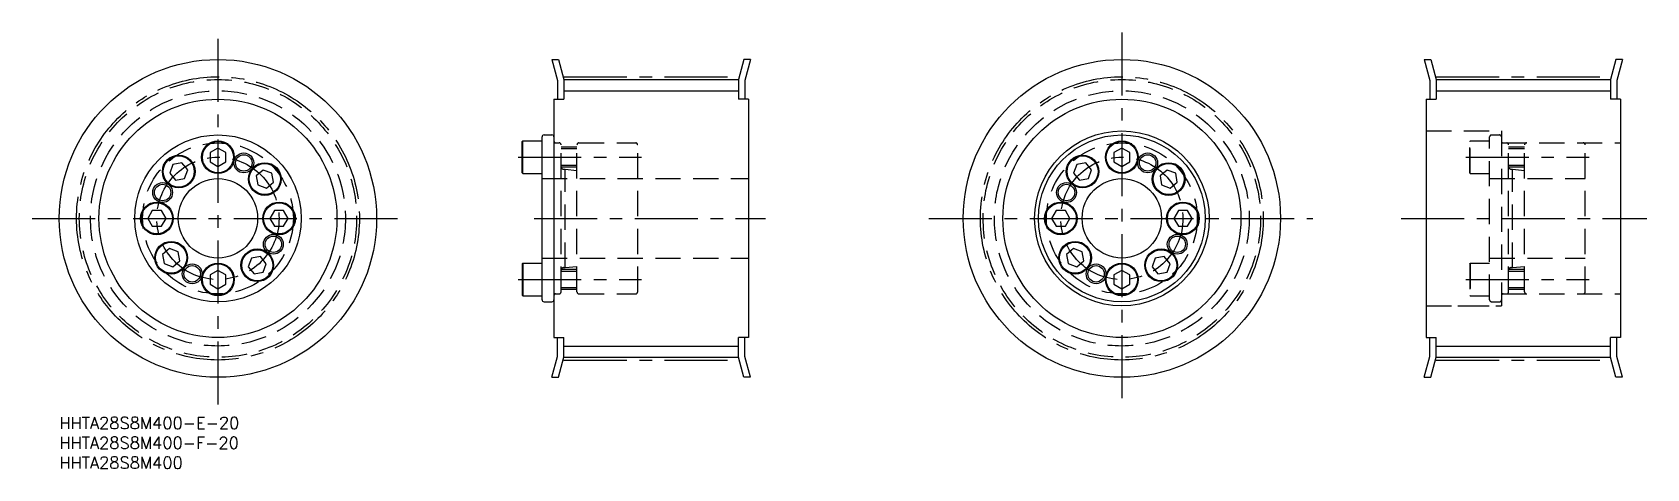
# Model space of a CAD drawing. Extents: x -7 to 400, y -13 to 97.
import ezdxf

# ---------------------------------------------------------------- set-up
doc = ezdxf.new("R2010")
doc.units = 0
doc.header["$LTSCALE"] = 0.5
doc.linetypes.add('CENTER', pattern=[50.8, 31.75, -6.35, 6.35, -6.35])
doc.linetypes.add('DASHED', pattern=[19.05, 12.7, -6.35])
for name, color, linetype in [('MSM_CENTER', 1, 'CENTER'), ('MSM_CONTINUOUS', 7, 'CONTINUOUS'), ('MSM_DASHED', 4, 'DASHED'), ('MSM_NARROW', 5, 'CONTINUOUS'), ('MSM_PART_NUMBER', 7, 'CONTINUOUS')]:
    doc.layers.add(name, color=color, linetype=linetype)
doc.styles.get("Standard").update_dxf_attribs({"font": 'txt.shx', "height": 3, "bigfont": 'bigfont.shx'})

# ---------------------------------------------------------------- blocks, each defined once
blk = doc.blocks.new('*U2')
at = {"layer": 'MSM_PART_NUMBER'}
blk.add_text('HHTA28S8M400-E-20', height=3, dxfattribs=at).set_placement((0, -3))
blk = doc.blocks.new('*U3')
at = {"layer": 'MSM_PART_NUMBER'}
blk.add_text('HHTA28S8M400-F-20', height=3, dxfattribs=at).set_placement((0, -8))
blk = doc.blocks.new('*U4')
at = {"layer": 'MSM_PART_NUMBER'}
blk.add_text('HHTA28S8M400', height=3, dxfattribs=at).set_placement((0, -13))

msp = doc.modelspace()

# ---------------------------------------------------------------- linework, layer by layer
at = {"layer": 'MSM_CENTER'}
for p, q in [((40, 95.22), (40, 1.7)), ((267.86, 96.83), (267.86, 2.56)), ((127.2, 85.65), (171.2, 85.65)), ((347.07, 85.65), (391.07, 85.65)), ((115.7, 65.4), (146.8, 65.4)), ((354.57, 65.4), (385.67, 65.4)), ((-6.81, 50), (88, 50)), ((119.7, 50), (178.05, 50)), ((219.24, 50), (316.02, 50)), ((338.26, 50), (400.17, 50)), ((115.7, 34.6), (146.8, 34.6)), ((354.57, 34.6), (385.67, 34.6)), ((127.2, 14.35), (171.2, 14.35)), ((347.07, 14.35), (391.07, 14.35))]:
    msp.add_line(p, q, dxfattribs=at)
for centre, radius in [((40, 50), 35.65), ((267.86, 50), 35.65), ((40, 50), 15.4), ((267.86, 50), 15.4)]:
    msp.add_circle(centre, radius, dxfattribs=at)
at = {"layer": 'MSM_CONTINUOUS'}
for p, q in [((124.2, 90), (125.6, 84.75)), ((124.2, 90), (125.85, 90)), ((125.85, 90), (127.2, 84.96)), ((172.55, 90), (171.2, 84.96)), ((174.21, 90), (172.55, 90)), ((174.21, 90), (172.8, 84.75)), ((344.06, 90), (345.47, 84.75)), ((344.06, 90), (345.72, 90)), ((345.72, 90), (347.07, 84.96)), ((392.42, 90), (391.07, 84.96)), ((394.07, 90), (392.42, 90)), ((394.07, 90), (392.67, 84.75)), ((125.6, 84.75), (125.6, 80)), ((127.2, 84.96), (171.2, 84.96)), ((127.2, 84.96), (127.2, 80)), ((171.2, 84.96), (171.2, 80)), ((172.8, 84.75), (172.8, 80)), ((345.47, 84.75), (345.47, 80)), ((347.07, 84.96), (391.07, 84.96)), ((347.07, 84.96), (347.07, 80)), ((391.07, 84.96), (391.07, 80)), ((392.67, 84.75), (392.67, 80)), ((124.7, 80), (124.7, 20)), ((124.7, 80), (127.2, 80)), ((173.7, 80), (171.2, 80)), ((173.7, 80), (173.7, 20)), ((344.57, 80), (344.57, 20)), ((344.57, 80), (347.07, 80)), ((393.57, 80), (391.07, 80)), ((393.57, 80), (393.57, 20)), ((116.7, 69.32), (116.82, 69.52)), ((116.7, 61.48), (116.7, 69.32)), ((116.82, 69.52), (121.7, 69.52)), ((116.82, 61.27), (116.82, 69.52)), ((121.7, 29.5), (121.7, 70.5)), ((122.2, 71), (124.2, 71)), ((40, 67.71), (38, 66.55)), ((38, 66.55), (38, 64.25)), ((42, 66.55), (40, 67.71)), ((41, 67.13), (41, 67.13)), ((41.5, 66.84), (41.5, 66.84)), ((42, 64.25), (42, 66.55)), ((267.86, 67.71), (265.86, 66.55)), ((265.86, 66.55), (265.86, 64.25)), ((269.86, 66.55), (267.86, 67.71)), ((268.86, 67.13), (268.86, 67.13)), ((269.36, 66.84), (269.36, 66.84)), ((269.86, 64.25), (269.86, 66.55)), ((28.62, 63.57), (27.83, 61.4)), ((27.83, 61.4), (29.31, 59.63)), ((30.89, 63.97), (28.62, 63.57)), ((32.38, 62.2), (30.89, 63.97)), ((31.59, 60.03), (32.38, 62.2)), ((38, 64.25), (40, 63.09)), ((40, 63.09), (42, 64.25)), ((51.4, 62.17), (49.63, 60.69)), ((53.57, 61.38), (51.4, 62.17)), ((53.97, 59.11), (53.57, 61.38)), ((116.7, 61.48), (116.82, 61.27)), ((116.82, 61.27), (121.7, 61.27)), ((256.48, 63.57), (255.69, 61.4)), ((255.69, 61.4), (257.17, 59.63)), ((258.75, 63.97), (256.48, 63.57)), ((260.24, 62.2), (258.75, 63.97)), ((259.45, 60.03), (260.24, 62.2)), ((265.86, 64.25), (267.86, 63.09)), ((267.86, 63.09), (269.86, 64.25)), ((279.26, 62.17), (277.49, 60.69)), ((281.43, 61.38), (279.26, 62.17)), ((281.83, 59.11), (281.43, 61.38)), ((29.31, 59.63), (31.59, 60.03)), ((49.63, 60.69), (50.03, 58.41)), ((50.03, 58.41), (52.2, 57.62)), ((52.2, 57.62), (53.97, 59.11)), ((257.17, 59.63), (259.45, 60.03)), ((277.49, 60.69), (277.89, 58.41)), ((277.89, 58.41), (280.06, 57.62)), ((280.06, 57.62), (281.83, 59.11)), ((23.45, 52), (22.29, 50)), ((22.29, 50), (23.45, 48)), ((25.75, 52), (23.45, 52)), ((26.91, 50), (25.75, 52)), ((25.75, 48), (26.91, 50)), ((54.25, 52), (53.09, 50)), ((53.09, 50), (54.25, 48)), ((56.55, 52), (54.25, 52)), ((57.71, 50), (56.55, 52)), ((56.55, 48), (57.71, 50)), ((146.7, 50), (146.7, 50)), ((251.31, 52), (250.15, 50)), ((250.15, 50), (251.31, 48)), ((253.62, 52), (251.31, 52)), ((254.77, 50), (253.62, 52)), ((253.62, 48), (254.77, 50)), ((282.11, 52), (280.95, 50)), ((280.95, 50), (282.11, 48)), ((284.42, 52), (282.11, 52)), ((285.57, 50), (284.42, 52)), ((284.42, 48), (285.57, 50)), ((385.57, 50), (385.57, 50)), ((23.45, 48), (25.75, 48)), ((54.25, 48), (56.55, 48)), ((251.31, 48), (253.62, 48)), ((282.11, 48), (284.42, 48)), ((27.8, 42.38), (26.03, 40.89)), ((26.03, 40.89), (26.43, 38.62)), ((29.97, 41.59), (27.8, 42.38)), ((30.37, 39.31), (29.97, 41.59)), ((255.67, 42.38), (253.9, 40.89)), ((253.9, 40.89), (254.3, 38.62)), ((257.84, 41.59), (255.67, 42.38)), ((258.24, 39.31), (257.84, 41.59)), ((26.43, 38.62), (28.6, 37.83)), ((28.6, 37.83), (30.37, 39.31)), ((40, 36.91), (38, 35.75)), ((42, 35.75), (40, 36.91)), ((48.41, 39.97), (47.62, 37.8)), ((47.62, 37.8), (49.11, 36.03)), ((50.69, 40.37), (48.41, 39.97)), ((52.17, 38.6), (50.69, 40.37)), ((51.38, 36.43), (52.17, 38.6)), ((116.7, 38.52), (116.82, 38.72)), ((116.7, 38.52), (116.7, 30.68)), ((116.82, 38.72), (121.7, 38.72)), ((116.82, 38.72), (116.82, 30.47)), ((254.3, 38.62), (256.47, 37.83)), ((256.47, 37.83), (258.24, 39.31)), ((267.86, 36.91), (265.86, 35.75)), ((269.86, 35.75), (267.86, 36.91)), ((276.28, 39.97), (275.49, 37.8)), ((275.49, 37.8), (276.97, 36.03)), ((278.55, 40.37), (276.28, 39.97)), ((280.04, 38.6), (278.55, 40.37)), ((279.25, 36.43), (280.04, 38.6)), ((38, 35.75), (38, 33.45)), ((38, 33.45), (40, 32.29)), ((40, 32.29), (42, 33.45)), ((42, 33.45), (42, 35.75)), ((49.11, 36.03), (51.38, 36.43)), ((265.86, 35.75), (265.86, 33.45)), ((265.86, 33.45), (267.86, 32.29)), ((267.86, 32.29), (269.86, 33.45)), ((269.86, 33.45), (269.86, 35.75)), ((276.97, 36.03), (279.25, 36.43)), ((116.7, 30.68), (116.82, 30.47)), ((116.82, 30.47), (121.7, 30.47)), ((122.2, 29), (124.2, 29)), ((124.7, 20), (127.2, 20)), ((125.6, 15.25), (125.6, 20)), ((127.2, 15.03), (127.2, 20)), ((173.7, 20), (171.2, 20)), ((171.2, 15.03), (171.2, 20)), ((172.8, 15.25), (172.8, 20)), ((344.57, 20), (347.07, 20)), ((345.47, 15.24), (345.47, 20)), ((347.07, 15.03), (347.07, 20)), ((393.57, 20), (391.07, 20)), ((391.07, 15.03), (391.07, 20)), ((392.67, 15.24), (392.67, 20)), ((124.2, 10), (125.6, 15.25)), ((125.85, 10), (127.2, 15.03)), ((127.2, 15.03), (171.2, 15.03)), ((172.55, 10), (171.2, 15.03)), ((174.21, 10), (172.8, 15.25)), ((344.06, 10), (345.47, 15.24)), ((345.72, 10), (347.07, 15.03)), ((347.07, 15.03), (391.07, 15.03)), ((392.42, 10), (391.07, 15.03)), ((394.07, 10), (392.67, 15.24)), ((124.2, 10), (125.85, 10)), ((174.21, 10), (172.55, 10)), ((344.06, 10), (345.72, 10)), ((394.07, 10), (392.42, 10))]:
    msp.add_line(p, q, dxfattribs=at)
for centre, radius in [((40, 50), 40), ((267.86, 50), 40), ((40, 50), 30), ((267.86, 50), 30), ((40, 50), 21), ((40, 65.4), 4.12), ((40, 65.4), 3.92), ((267.86, 50), 22), ((267.86, 50), 21), ((267.86, 65.4), 4.12), ((267.86, 65.4), 3.92), ((30.1, 61.8), 4.12), ((30.1, 61.8), 3.92), ((46.51, 63.96), 2.07), ((257.96, 61.8), 4.12), ((257.96, 61.8), 3.92), ((274.37, 63.96), 2.07), ((51.8, 59.9), 4.12), ((51.8, 59.9), 3.92), ((279.66, 59.9), 4.12), ((279.66, 59.9), 3.92), ((26.04, 56.51), 2.07), ((40, 50), 10), ((253.91, 56.51), 2.07), ((267.86, 50), 10), ((24.6, 50), 4.12), ((24.6, 50), 3.92), ((55.4, 50), 4.12), ((55.4, 50), 3.92), ((252.46, 50), 4.12), ((252.46, 50), 3.92), ((283.26, 50), 4.12), ((283.26, 50), 3.92), ((53.96, 43.49), 2.07), ((281.82, 43.49), 2.07), ((28.2, 40.1), 4.12), ((28.2, 40.1), 3.92), ((49.9, 38.2), 4.12), ((49.9, 38.2), 3.92), ((256.07, 40.1), 4.12), ((256.07, 40.1), 3.92), ((277.76, 38.2), 4.12), ((277.76, 38.2), 3.92), ((33.49, 36.04), 2.07), ((40, 34.6), 4.12), ((40, 34.6), 3.92), ((261.36, 36.04), 2.07), ((267.86, 34.6), 4.12), ((267.86, 34.6), 3.92)]:
    msp.add_circle(centre, radius, dxfattribs=at)
for centre, start, end in [((122.2, 70.5), 90, 180), ((124.2, 70.5), 0, 90), ((122.2, 29.5), 180, 270), ((124.2, 29.5), 270, 0)]:
    msp.add_arc(centre, 0.5, start, end, dxfattribs=at)
at = {"layer": 'MSM_DASHED'}
for p, q in [((344.57, 72), (363.57, 72)), ((355.57, 69.32), (355.68, 69.52)), ((355.57, 61.48), (355.57, 69.32)), ((355.68, 69.52), (360.57, 69.52)), ((355.68, 61.27), (355.68, 69.52)), ((360.57, 29.5), (360.57, 70.5)), ((361.07, 71), (363.07, 71)), ((363.57, 72), (363.57, 28)), ((125.11, 69), (126, 69)), ((126.5, 31.5), (126.5, 68.5)), ((130.5, 67.9), (126.5, 67.9)), ((130.5, 67.47), (126.5, 67.47)), ((130.5, 31.5), (130.5, 68.5)), ((131, 69), (145.3, 69)), ((145.8, 31.5), (145.8, 68.5)), ((363.57, 69), (393.57, 69)), ((363.98, 69), (364.87, 69)), ((365.37, 31.5), (365.37, 68.5)), ((369.37, 67.9), (365.37, 67.9)), ((369.37, 67.47), (365.37, 67.47)), ((369.37, 31.5), (369.37, 68.5)), ((384.67, 31.5), (384.67, 68.5)), ((130.5, 63.33), (126.5, 63.33)), ((130.5, 62.9), (126.5, 62.9)), ((127.1, 62.4), (127.5, 62.4)), ((127.5, 37.6), (127.5, 62.4)), ((127.5, 62.4), (130.5, 62.07)), ((173.7, 65), (173.7, 65)), ((355.57, 61.48), (355.68, 61.27)), ((355.68, 61.27), (360.57, 61.27)), ((369.37, 63.33), (365.37, 63.33)), ((369.37, 62.9), (365.37, 62.9)), ((365.97, 62.4), (366.37, 62.4)), ((366.37, 37.6), (366.37, 62.4)), ((366.37, 62.4), (369.37, 62.07)), ((121.7, 60), (173.7, 60)), ((360.57, 60), (384.67, 60)), ((173.7, 50), (173.7, 50)), ((385.57, 50), (385.57, 50)), ((121.7, 40), (173.7, 40)), ((130.5, 37.1), (126.5, 37.1)), ((130.5, 36.67), (126.5, 36.67)), ((127.1, 37.6), (127.5, 37.6)), ((127.5, 37.6), (130.5, 37.93)), ((355.57, 38.52), (355.68, 38.72)), ((355.57, 38.52), (355.57, 30.68)), ((355.68, 38.72), (360.57, 38.72)), ((355.68, 38.72), (355.68, 30.47)), ((360.57, 40), (384.67, 40)), ((369.37, 37.1), (365.37, 37.1)), ((369.37, 36.67), (365.37, 36.67)), ((365.97, 37.6), (366.37, 37.6)), ((366.37, 37.6), (369.37, 37.93)), ((125.11, 31), (126, 31)), ((130.5, 32.53), (126.5, 32.53)), ((130.5, 32.1), (126.5, 32.1)), ((131, 31), (145.3, 31)), ((355.57, 30.68), (355.68, 30.47)), ((355.68, 30.47), (360.57, 30.47)), ((361.07, 29), (363.07, 29)), ((363.57, 31), (393.57, 31)), ((363.98, 31), (364.87, 31)), ((369.37, 32.53), (365.37, 32.53)), ((369.37, 32.1), (365.37, 32.1)), ((344.57, 28), (363.57, 28)), ((352.57, 28), (363.57, 28))]:
    msp.add_line(p, q, dxfattribs=at)
for centre, radius in [((40, 50), 34.96), ((40, 50), 32.13), ((267.86, 50), 34.96), ((267.86, 50), 32.13), ((40, 50), 19), ((267.86, 50), 19)]:
    msp.add_circle(centre, radius, dxfattribs=at)
for centre, radius, start, end in [((125.11, 69.41), 0.41, 180, 270), ((361.07, 70.5), 0.5, 90, 180), ((363.07, 70.5), 0.5, 0, 90), ((363.98, 69.41), 0.41, 180, 270), ((126, 68.5), 0.5, 0, 90), ((131, 68.5), 0.5, 90, 180), ((145.3, 68.5), 0.5, 0, 90), ((364.87, 68.5), 0.5, 0, 90), ((369.87, 68.5), 0.5, 90, 180), ((384.17, 68.5), 0.5, 0, 90), ((127.1, 63), 0.6, 180.0007, 270), ((365.97, 63), 0.6, 180.0007, 270), ((127.1, 37), 0.6, 90, 179.9993), ((365.97, 37), 0.6, 90, 179.9993), ((125.11, 30.59), 0.41, 90, 180), ((126, 31.5), 0.5, 270, 0), ((131, 31.5), 0.5, 180, 270), ((145.3, 31.5), 0.5, 270, 0), ((361.07, 29.5), 0.5, 180, 270), ((363.07, 29.5), 0.5, 270, 0), ((363.98, 30.59), 0.41, 90, 180), ((364.87, 31.5), 0.5, 270, 0), ((369.87, 31.5), 0.5, 180, 270), ((384.17, 31.5), 0.5, 270, 0)]:
    msp.add_arc(centre, radius, start, end, dxfattribs=at)
at = {"layer": 'MSM_NARROW'}
for p, q in [((127.2, 82.13), (171.2, 82.13)), ((347.07, 82.13), (391.07, 82.13)), ((127.2, 17.86), (171.2, 17.86)), ((347.07, 17.86), (391.07, 17.86))]:
    msp.add_line(p, q, dxfattribs=at)
for centre in [(46.51, 63.96), (274.37, 63.96), (26.04, 56.51), (253.91, 56.51), (53.96, 43.49), (281.82, 43.49), (33.49, 36.04), (261.36, 36.04)]:
    msp.add_circle(centre, 2.5, dxfattribs=at)

# ---------------------------------------------------------------- block references
at = {"layer": 'MSM_CONTINUOUS'}
for name in ['*U2', '*U3', '*U4']:
    msp.add_blockref(name, (0, 0), dxfattribs=at)

doc.saveas('drawing.dxf')
